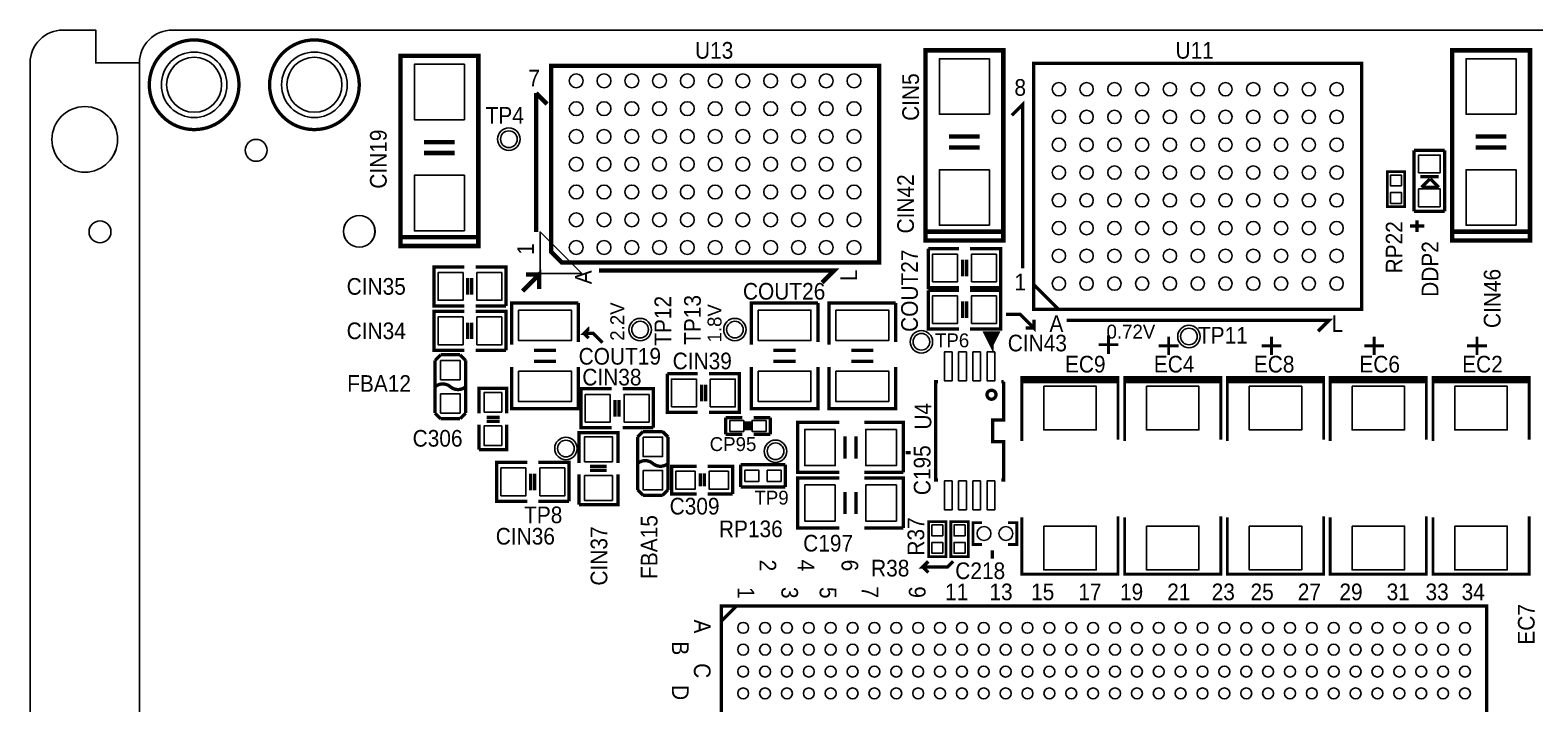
# Model space of a CAD drawing. Extents: x -5 to 120, y 0 to 85.
# Drawn here: x -5 to 63.8, y 54.2 to 85 of the extents above; entities that cross this region are included whole.
import ezdxf

# ---------------------------------------------------------------- set-up
doc = ezdxf.new("R2010")
doc.units = 0
for name, color, linetype in [('BG_DRILLHOLE', 85, 'CONTINUOUS'), ('BG_OUTLINE', 254, 'CONTINUOUS'), ('BG_SILKSCREEN_TOP', 7, 'CONTINUOUS'), ('PG_SILKSCREEN_TOP', 7, 'CONTINUOUS'), ('PIN_TOP', 96, 'CONTINUOUS'), ('RD_SILKSCREEN_TOP', 7, 'CONTINUOUS')]:
    doc.layers.add(name, color=color, linetype=linetype)

msp = doc.modelspace()

# ---------------------------------------------------------------- linework, layer by layer
at = {"layer": 'BG_DRILLHOLE'}
for points in [[(3.75793, 82.499454, 1), (1.24333, 82.499454, 1)], [(9.257792, 82.499454, 1), (6.743192, 82.499454, 1)], [(-1.000252, 80.000094, 1), (-3.999992, 80.000094, 1)], [(10.771378, 75.795124, 1), (9.323578, 75.795124, 1)]]:
    msp.add_lwpolyline(points, format="xyb", close=True, dxfattribs=at)
at = {"layer": 'BG_OUTLINE'}
for points in [[(0, 1.500124), (-1.999996, 1.500124), (-1.999996, 0), (-3.499866, 0, -0.414214), (-4.99999, 1.500124), (-4.99999, 83.49996, -0.414214), (-3.499866, 85.000084), (-1.999996, 85.000084), (-1.999996, 83.49996), (0, 83.49996)], [(0, 1.500124), (0, 83.49996, -0.414214), (1.500124, 85.000084), (113.4999, 85.000084, -0.414214), (115.000024, 83.49996), (115.000024, 1.500124, -0.414214), (113.4999, 0), (1.500124, 0, -0.414214), (0, 1.500124)]]:
    msp.add_lwpolyline(points, format="xyb", dxfattribs=at)
at = {"layer": 'BG_SILKSCREEN_TOP', "const_width": 0.1524}
for points in [[(39.624, 72.009), (40.259, 72.009), (40.894, 71.374), (40.894, 71.755)], [(21.167852, 70.704964), (20.746212, 71.126604), (20.327112, 71.126604), (20.560792, 71.360284), (20.568412, 71.360284)], [(20.327112, 71.126604), (20.327112, 71.124064), (20.543012, 70.908164)], [(40.894, 71.374), (40.513, 71.374)], [(35.03168, 65.67932), (35.26282, 65.67932)], [(38.989, 61.214), (38.989, 60.833)], [(37.211, 60.706), (36.957, 60.452), (35.814, 60.452), (36.068, 60.706)], [(35.814, 60.452), (36.068, 60.198)]]:
    msp.add_lwpolyline(points, dxfattribs=at)
at = {"layer": 'PG_SILKSCREEN_TOP', "const_width": 0.1524}
for points in [[(4.550664, 82.499454, 1), (0.450596, 82.499454, 1), (4.550664, 82.499454)], [(10.050526, 82.499454, 1), (5.950458, 82.499454, 1), (10.050526, 82.499454)], [(13.51788, 68.68922, -0.366409), (14.216634, 68.68922)], [(14.216634, 68.68922), (14.21638, 68.68922, 0.366409), (14.915134, 68.68922)], [(39.162228, 68.324984, 1.000078), (38.751764, 68.324984, 0.999922), (39.162228, 68.324984)], [(22.77364, 65.18148, -0.366409), (23.472394, 65.18148)], [(23.472394, 65.18148), (23.47214, 65.18148, 0.366409), (24.170894, 65.18148)]]:
    msp.add_lwpolyline(points, format="xyb", dxfattribs=at)
at = {"layer": 'PG_SILKSCREEN_TOP'}
for points, const_width in [([(35.941, 75.565), (35.941, 84.074), (39.497, 84.074), (39.497, 75.38212), (35.941, 75.38212), (35.941, 75.565)], 0.2032), ([(60.022994, 75.565), (60.022994, 84.074), (63.578994, 84.074), (63.578994, 75.38212), (60.022994, 75.38212), (60.022994, 75.565)], 0.2032), ([(11.938, 75.311), (11.938, 83.82), (15.494, 83.82), (15.494, 75.12812), (11.938, 75.12812), (11.938, 75.311)], 0.2032), ([(19.570954, 83.367118), (33.821116, 83.367118), (33.821116, 74.366882), (19.321018, 74.366882), (18.820892, 74.867008), (18.820892, 83.367118), (19.570954, 83.367118)], 0.199898), ([(40.886888, 72.225916), (55.887112, 72.225916), (55.887112, 83.476084), (40.886888, 83.476084), (40.886888, 72.225916)], 0.1524), ([(18.133314, 82.117692), (18.633186, 81.61782)], 0.199898), ([(18.133314, 75.767692), (18.133314, 82.117692)], 0.199898), ([(40.387016, 74.100944), (40.387016, 81.601056), (39.88689, 81.10093)], 0.1524), ([(13.015976, 79.878936), (14.416024, 79.878936)], 0.199898), ([(37.018976, 80.132936), (38.419024, 80.132936)], 0.199898), ([(61.10097, 80.132936), (62.501018, 80.132936)], 0.199898), ([(13.015976, 79.379064), (14.416024, 79.379064)], 0.199898), ([(37.018976, 79.633064), (38.419024, 79.633064)], 0.199898), ([(58.275982, 79.504794), (58.275982, 76.704952)], 0.1524), ([(59.67603, 79.504794), (58.275982, 79.504794)], 0.1524), ([(59.67603, 76.704952), (59.67603, 79.504794)], 0.1524), ([(61.10097, 79.633064), (62.501018, 79.633064)], 0.199898), ([(57.850786, 78.5241), (57.053226, 78.5241), (57.053226, 76.9239), (57.850786, 76.9239), (57.850786, 78.5241)], 0.127), ([(58.569606, 78.294992), (59.407806, 78.294992)], 0.1524), ([(59.001406, 78.193392), (58.620406, 77.812392)], 0.1524), ([(58.620406, 77.812392), (59.407806, 77.812392)], 0.1524), ([(59.026806, 78.193392), (59.001406, 78.193392)], 0.1524), ([(59.407806, 77.812392), (59.026806, 78.193392)], 0.1524), ([(58.275982, 76.704952), (59.67603, 76.704952)], 0.1524), ([(58.417206, 75.7682), (58.417206, 76.3016)], 0.1524), ([(35.941, 75.78344), (39.497, 75.78344)], 0.2032), ([(58.087006, 76.0476), (58.747406, 76.0476)], 0.1524), ([(60.022994, 75.78344), (63.578994, 75.78344)], 0.2032), ([(11.938, 75.52944), (15.494, 75.52944)], 0.2032), ([(37.465, 73.2282), (36.068, 73.2282), (36.068, 75.0062)], 0.1524), ([(36.068, 75.0062), (37.465, 75.0062)], 0.1524), ([(37.973, 75.0062), (39.37, 75.0062), (39.37, 74.8792), (39.37, 73.2282), (37.973, 73.2282)], 0.1524), ([(37.6428, 74.4982), (37.6428, 73.7362)], 0.1524), ([(37.8206, 74.4982), (37.8206, 73.7362)], 0.1524), ([(14.859, 72.39), (13.462, 72.39), (13.462, 72.517), (13.462, 74.168), (14.859, 74.168)], 0.1524), ([(15.0114, 72.898), (15.0114, 73.66)], 0.1524), ([(15.1892, 72.898), (15.1892, 73.66)], 0.1524), ([(15.367, 74.168), (16.764, 74.168), (16.764, 72.39)], 0.1524), ([(17.52092, 73.06691), (18.270982, 73.816972), (18.270982, 73.166986)], 0.199898), ([(18.270982, 73.816972), (17.671034, 73.816972)], 0.199898), ([(21.011388, 74.002138), (31.76143, 74.002138), (31.21152, 73.452228)], 0.199898), ([(37.465, 71.3232), (36.068, 71.3232), (36.068, 73.1012)], 0.1524), ([(36.068, 73.1012), (37.465, 73.1012)], 0.1524), ([(37.973, 73.1012), (39.37, 73.1012), (39.37, 72.9742), (39.37, 71.3232), (37.973, 71.3232)], 0.1524), ([(40.886888, 73.368916), (42.029888, 72.225916)], 0.1524), ([(16.764, 72.39), (15.367, 72.39)], 0.1524), ([(17.018, 70.608952), (17.018, 72.513952), (20.066, 72.513952)], 0.1524), ([(20.066, 72.513952), (20.066, 70.739)], 0.1524), ([(27.972004, 70.608952), (27.972004, 72.513952), (31.020004, 72.513952)], 0.1524), ([(31.020004, 72.513952), (31.020004, 70.739)], 0.1524), ([(31.528004, 70.608952), (31.528004, 72.513952), (34.576004, 72.513952)], 0.1524), ([(34.576004, 72.513952), (34.576004, 70.739)], 0.1524), ([(37.6428, 72.5932), (37.6428, 71.8312)], 0.1524), ([(37.8206, 72.5932), (37.8206, 71.8312)], 0.1524), ([(14.859, 70.358), (13.462, 70.358), (13.462, 70.485), (13.462, 72.136), (14.859, 72.136)], 0.1524), ([(15.0114, 70.866), (15.0114, 71.628)], 0.1524), ([(15.1892, 70.866), (15.1892, 71.628)], 0.1524), ([(15.367, 72.136), (16.764, 72.136), (16.764, 70.358)], 0.1524), ([(42.387012, 71.726044), (54.386988, 71.726044), (53.887116, 71.225918)], 0.1524), ([(38.957758, 70.6247), (39.206678, 71.12508), (38.706298, 71.12508), (38.957758, 70.6247), (38.957758, 71.02602)], 0.20066), ([(13.77188, 70.14972), (13.51788, 69.89572)], 0.1524), ([(14.66088, 70.14972), (13.77188, 70.14972)], 0.1524), ([(14.91488, 69.89572), (14.66088, 70.14972)], 0.1524), ([(16.764, 70.358), (15.367, 70.358)], 0.1524), ([(19.05, 70.358), (18.034, 70.358)], 0.1524), ([(30.004004, 70.358), (28.988004, 70.358)], 0.1524), ([(33.560004, 70.358), (32.544004, 70.358)], 0.1524), ([(13.51788, 69.89572), (13.51788, 67.48272)], 0.1524), ([(14.91488, 67.48272), (14.91488, 69.89572)], 0.1524), ([(20.066, 69.599048), (20.066, 67.694048), (17.018, 67.694048), (17.018, 69.599048)], 0.1524), ([(19.05, 69.85), (18.034, 69.85)], 0.1524), ([(31.020004, 69.599048), (31.020004, 67.694048), (27.972004, 67.694048), (27.972004, 69.599048)], 0.1524), ([(30.004004, 69.85), (28.988004, 69.85)], 0.1524), ([(34.576004, 69.599048), (34.576004, 67.694048), (31.528004, 67.694048), (31.528004, 69.599048)], 0.1524), ([(33.560004, 69.85), (32.544004, 69.85)], 0.1524), ([(25.527, 67.5132), (24.13, 67.5132), (24.13, 69.2912)], 0.1524), ([(24.13, 69.2912), (25.527, 69.2912)], 0.1524), ([(25.7048, 68.7832), (25.7048, 68.0212)], 0.1524), ([(25.8826, 68.7832), (25.8826, 68.0212)], 0.1524), ([(26.035, 69.2912), (27.432, 69.2912), (27.432, 69.1642), (27.432, 67.5132), (26.035, 67.5132)], 0.1524), ([(36.506658, 68.92544), (36.407598, 68.92544), (36.407598, 64.42456), (36.506658, 64.42456)], 0.1524), ([(39.407338, 64.42456), (39.506398, 64.42456), (39.506398, 66.17462), (39.006018, 66.17462), (39.006018, 67.17538), (39.506398, 67.17538), (39.506398, 68.92544)], 0.1524), ([(39.506398, 68.92544), (39.407338, 68.92544)], 0.1524), ([(44.74464, 66.26606), (44.74464, 69.11594), (40.34536, 69.11594), (40.34536, 66.21526)], 0.127), ([(44.69384, 69.01688), (40.34536, 69.01688), (40.34536, 68.91528), (44.74464, 68.91528)], 0.127), ([(49.44364, 66.26606), (49.44364, 69.11594), (45.04436, 69.11594), (45.04436, 66.21526)], 0.127), ([(49.39284, 69.01688), (45.04436, 69.01688), (45.04436, 68.91528), (49.44364, 68.91528)], 0.127), ([(54.14264, 66.26606), (54.14264, 69.11594), (49.74336, 69.11594), (49.74336, 66.21526)], 0.127), ([(54.09184, 69.01688), (49.74336, 69.01688), (49.74336, 68.91528), (54.14264, 68.91528)], 0.127), ([(58.84164, 66.26606), (58.84164, 69.11594), (54.44236, 69.11594), (54.44236, 66.21526)], 0.127), ([(58.79084, 69.01688), (54.44236, 69.01688), (54.44236, 68.91528), (58.84164, 68.91528)], 0.127), ([(63.54064, 66.26606), (63.54064, 69.11594), (59.14136, 69.11594), (59.14136, 66.21526)], 0.127), ([(63.48984, 69.01688), (59.14136, 69.01688), (59.14136, 68.91528), (63.54064, 68.91528)], 0.127), ([(15.52702, 67.47002), (15.52702, 68.61302), (16.79702, 68.61302), (16.79702, 67.47002)], 0.1524), ([(21.59, 66.818002), (20.193, 66.818002), (20.193, 66.945002), (20.193, 68.596002), (21.59, 68.596002)], 0.1524), ([(21.7424, 67.326002), (21.7424, 68.088002)], 0.1524), ([(21.9202, 67.326002), (21.9202, 68.088002)], 0.1524), ([(22.098, 68.596002), (23.495, 68.596002), (23.495, 66.818002)], 0.1524), ([(13.51788, 67.48272), (13.77188, 67.22872)], 0.1524), ([(14.66088, 67.22872), (14.91488, 67.48272)], 0.1524), ([(13.77188, 67.22872), (14.66088, 67.22872)], 0.1524), ([(16.79702, 66.96202), (16.79702, 65.81902), (15.52702, 65.81902)], 0.1524), ([(15.52702, 65.81902), (15.52702, 66.96202)], 0.1524), ([(15.88262, 67.29222), (16.46682, 67.29222)], 0.1524), ([(15.88262, 67.11442), (16.46682, 67.11442)], 0.1524), ([(23.495, 66.818002), (22.098, 66.818002)], 0.1524), ([(26.80716, 66.51752), (26.80716, 67.27952)], 0.1524), ([(26.80716, 67.27952), (27.56916, 67.27952)], 0.1524), ([(27.74696, 66.69532), (27.74696, 67.10172)], 0.1524), ([(27.89936, 66.69532), (27.89936, 67.10172)], 0.1524), ([(28.07716, 67.27952), (28.83916, 67.27952)], 0.1524), ([(28.83916, 67.27952), (28.83916, 66.51752)], 0.1524), ([(32.004, 64.77), (30.099, 64.77), (30.099, 67.056), (32.004, 67.056)], 0.1524), ([(33.147, 67.056), (34.925, 67.056), (34.925, 64.77)], 0.1524), ([(20.09902, 65.19672), (20.09902, 66.59372), (20.22602, 66.59372), (21.87702, 66.59372), (21.87702, 65.19672)], 0.1524), ([(23.02764, 66.64198), (22.77364, 66.38798)], 0.1524), ([(22.77364, 66.38798), (22.77364, 63.97498)], 0.1524), ([(23.91664, 66.64198), (23.02764, 66.64198)], 0.1524), ([(24.17064, 66.38798), (23.91664, 66.64198)], 0.1524), ([(24.17064, 63.97498), (24.17064, 66.38798)], 0.1524), ([(27.56916, 66.51752), (26.80716, 66.51752)], 0.1524), ([(28.83916, 66.51752), (28.07716, 66.51752)], 0.1524), ([(32.258, 65.405), (32.258, 66.421)], 0.1524), ([(32.766, 65.405), (32.766, 66.421)], 0.1524), ([(17.73682, 63.45174), (16.33982, 63.45174), (16.33982, 63.57874), (16.33982, 65.22974), (17.73682, 65.22974)], 0.1524), ([(17.88922, 63.95974), (17.88922, 64.72174)], 0.1524), ([(18.06702, 63.95974), (18.06702, 64.72174)], 0.1524), ([(18.24482, 65.22974), (19.64182, 65.22974), (19.64182, 63.45174)], 0.1524), ([(21.87702, 64.68872), (21.87702, 63.29172), (20.09902, 63.29172)], 0.1524), ([(20.09902, 63.29172), (20.09902, 64.68872)], 0.1524), ([(20.60702, 65.04432), (21.36902, 65.04432)], 0.1524), ([(20.60702, 64.86652), (21.36902, 64.86652)], 0.1524), ([(25.47366, 63.78448), (24.33066, 63.78448), (24.33066, 65.05448), (25.47366, 65.05448)], 0.1524), ([(25.65146, 64.14008), (25.65146, 64.72428)], 0.1524), ([(25.82926, 64.14008), (25.82926, 64.72428)], 0.1524), ([(25.98166, 65.05448), (27.12466, 65.05448), (27.12466, 63.78448)], 0.1524), ([(29.5275, 65.1256), (27.4955, 65.1256)], 0.1524), ([(27.4955, 65.1256), (27.4955, 64.1096)], 0.1524), ([(29.5275, 64.1096), (29.5275, 65.1256)], 0.1524), ([(34.925, 64.77), (33.147, 64.77)], 0.1524), ([(22.77364, 63.97498), (23.02764, 63.72098)], 0.1524), ([(23.91664, 63.72098), (24.17064, 63.97498)], 0.1524), ([(27.4955, 64.1096), (29.5275, 64.1096)], 0.1524), ([(32.004, 62.23), (30.099, 62.23), (30.099, 64.516), (32.004, 64.516)], 0.1524), ([(33.147, 64.516), (34.925, 64.516), (34.925, 62.23)], 0.1524), ([(19.64182, 63.45174), (18.24482, 63.45174)], 0.1524), ([(23.02764, 63.72098), (23.91664, 63.72098)], 0.1524), ([(27.12466, 63.78448), (25.98166, 63.78448)], 0.1524), ([(32.258, 62.865), (32.258, 63.881)], 0.1524), ([(32.766, 62.865), (32.766, 63.881)], 0.1524), ([(44.74464, 62.76594), (44.74464, 60.11672), (40.34536, 60.11672), (40.34536, 62.71514)], 0.127), ([(49.44364, 62.76594), (49.44364, 60.11672), (45.04436, 60.11672), (45.04436, 62.71514)], 0.127), ([(54.14264, 62.76594), (54.14264, 60.11672), (49.74336, 60.11672), (49.74336, 62.71514)], 0.127), ([(58.84164, 62.76594), (58.84164, 60.11672), (54.44236, 60.11672), (54.44236, 62.71514)], 0.127), ([(63.54064, 62.76594), (63.54064, 60.11672), (59.14136, 60.11672), (59.14136, 62.71514)], 0.127), ([(34.925, 62.23), (33.147, 62.23)], 0.1524), ([(36.879784, 62.5221), (36.082224, 62.5221), (36.082224, 60.9219), (36.879784, 60.9219), (36.879784, 62.5221)], 0.127), ([(37.895784, 62.5221), (37.098224, 62.5221), (37.098224, 60.9219), (37.895784, 60.9219), (37.895784, 62.5221)], 0.127), ([(38.516052, 62.476126), (38.116002, 62.476126), (38.116002, 61.475874), (38.516052, 61.475874)], 0.127), ([(39.715948, 62.476126), (40.115998, 62.476126), (40.115998, 61.475874), (39.715948, 61.475874)], 0.127), ([(26.60396, 58.665872), (26.60396, 23.665688), (61.604144, 23.665688), (61.604144, 58.665872), (26.60396, 58.665872)], 0.1524), ([(27.303984, 58.665872), (26.60396, 57.965848)], 0.1524)]:
    msp.add_lwpolyline(points, dxfattribs=dict(at, const_width=const_width))
for points in [[(17.40408, 80.01, 1), (16.37792, 80.01, 1), (17.40408, 80.01)], [(23.405338, 71.301864, 1), (22.379178, 71.301864, 1), (23.405338, 71.301864)], [(27.739086, 71.301864, 1), (26.712926, 71.301864, 1), (27.739086, 71.301864)], [(36.263834, 70.745604, 1), (35.237674, 70.745604, 1), (36.263834, 70.745604)], [(48.499522, 70.98792, 1), (47.473362, 70.98792, 1), (48.499522, 70.98792)], [(20.012914, 65.864232, 1), (18.986754, 65.864232, 1), (20.012914, 65.864232)], [(29.59481, 65.737232, 1), (28.56865, 65.737232, 1), (29.59481, 65.737232)]]:
    msp.add_lwpolyline(points, format="xyb", dxfattribs=at)
msp.add_lwpolyline([(18.32102, 73.86701), (20.22094, 73.86701), (18.32102, 75.76693)], close=True, dxfattribs=at)
at = {"layer": 'PIN_TOP'}
for points in [[(14.859, 80.899), (12.573, 80.899), (12.573, 83.439), (14.859, 83.439)], [(38.862, 81.153), (36.576, 81.153), (36.576, 83.693), (38.862, 83.693)], [(62.943994, 81.153), (60.657994, 81.153), (60.657994, 83.693), (62.943994, 83.693)], [(59.471306, 78.473554), (58.480706, 78.473554), (58.480706, 79.286354), (59.471306, 79.286354)], [(38.862, 76.073), (36.576, 76.073), (36.576, 78.613), (38.862, 78.613)], [(62.943994, 76.073), (60.657994, 76.073), (60.657994, 78.613), (62.943994, 78.613)], [(14.859, 75.819), (12.573, 75.819), (12.573, 78.359), (14.859, 78.359)], [(57.702196, 77.87259), (57.201816, 77.87259), (57.201816, 78.37297), (57.702196, 78.37297)], [(57.702196, 77.07503), (57.201816, 77.07503), (57.201816, 77.57541), (57.702196, 77.57541)], [(59.471306, 76.923392), (58.480706, 76.923392), (58.480706, 77.736192), (59.471306, 77.736192)], [(36.2585, 73.4822), (36.2585, 74.7522), (37.4015, 74.7522), (37.4015, 73.4822)], [(38.0365, 73.4822), (38.0365, 74.7522), (39.1795, 74.7522), (39.1795, 73.4822)], [(14.7955, 73.914), (14.7955, 72.644), (13.6525, 72.644), (13.6525, 73.914)], [(16.5735, 73.914), (16.5735, 72.644), (15.4305, 72.644), (15.4305, 73.914)], [(36.2585, 71.5772), (36.2585, 72.8472), (37.4015, 72.8472), (37.4015, 71.5772)], [(38.0365, 71.5772), (38.0365, 72.8472), (39.1795, 72.8472), (39.1795, 71.5772)], [(14.7955, 71.882), (14.7955, 70.612), (13.6525, 70.612), (13.6525, 71.882)], [(16.5735, 71.882), (16.5735, 70.612), (15.4305, 70.612), (15.4305, 71.882)], [(17.3355, 72.1995), (19.7485, 72.1995), (19.7485, 70.8025), (17.3355, 70.8025)], [(28.289504, 72.1995), (30.702504, 72.1995), (30.702504, 70.8025), (28.289504, 70.8025)], [(31.845504, 72.1995), (34.258504, 72.1995), (34.258504, 70.8025), (31.845504, 70.8025)], [(37.159438, 70.28434), (37.159438, 68.96354), (36.803838, 68.96354), (36.803838, 70.28434)], [(37.809678, 70.28434), (37.809678, 68.96354), (37.454078, 68.96354), (37.454078, 70.28434)], [(38.459918, 70.28434), (38.459918, 68.96354), (38.104318, 68.96354), (38.104318, 70.28434)], [(39.110158, 70.28434), (39.110158, 68.96354), (38.754558, 68.96354), (38.754558, 70.28434)], [(13.77188, 69.89572), (14.66088, 69.89572), (14.66088, 69.00672), (13.77188, 69.00672)], [(17.3355, 69.4055), (19.7485, 69.4055), (19.7485, 68.0085), (17.3355, 68.0085)], [(24.3205, 67.7672), (24.3205, 69.0372), (25.4635, 69.0372), (25.4635, 67.7672)], [(26.0985, 67.7672), (26.0985, 69.0372), (27.2415, 69.0372), (27.2415, 67.7672)], [(28.289504, 69.4055), (30.702504, 69.4055), (30.702504, 68.0085), (28.289504, 68.0085)], [(31.845504, 69.4055), (34.258504, 69.4055), (34.258504, 68.0085), (31.845504, 68.0085)], [(13.77188, 68.37172), (14.66088, 68.37172), (14.66088, 67.48272), (13.77188, 67.48272)], [(16.56842, 67.53352), (15.75562, 67.53352), (15.75562, 68.42252), (16.56842, 68.42252)], [(21.5265, 68.342002), (21.5265, 67.072002), (20.3835, 67.072002), (20.3835, 68.342002)], [(23.3045, 68.342002), (23.3045, 67.072002), (22.1615, 67.072002), (22.1615, 68.342002)], [(41.34485, 68.71589), (43.74515, 68.71589), (43.74515, 66.71691), (41.34485, 66.71691)], [(46.04385, 68.71589), (48.44415, 68.71589), (48.44415, 66.71691), (46.04385, 66.71691)], [(50.74285, 68.71589), (53.14315, 68.71589), (53.14315, 66.71691), (50.74285, 66.71691)], [(55.44185, 68.71589), (57.84215, 68.71589), (57.84215, 66.71691), (55.44185, 66.71691)], [(60.14085, 68.71589), (62.54115, 68.71589), (62.54115, 66.71691), (60.14085, 66.71691)], [(16.56842, 66.00952), (15.75562, 66.00952), (15.75562, 66.89852), (16.56842, 66.89852)], [(27.63266, 67.15252), (27.63266, 66.64452), (26.99766, 66.64452), (26.99766, 67.15252)], [(28.64866, 67.15252), (28.64866, 66.64452), (28.01366, 66.64452), (28.01366, 67.15252)], [(21.62302, 65.26022), (20.35302, 65.26022), (20.35302, 66.40322), (21.62302, 66.40322)], [(23.02764, 66.38798), (23.91664, 66.38798), (23.91664, 65.49898), (23.02764, 65.49898)], [(31.8135, 66.7385), (31.8135, 65.0875), (30.4165, 65.0875), (30.4165, 66.7385)], [(34.6075, 66.7385), (34.6075, 65.0875), (33.2105, 65.0875), (33.2105, 66.7385)], [(17.67332, 64.97574), (17.67332, 63.70574), (16.53032, 63.70574), (16.53032, 64.97574)], [(19.45132, 64.97574), (19.45132, 63.70574), (18.30832, 63.70574), (18.30832, 64.97574)], [(23.02764, 64.86398), (23.91664, 64.86398), (23.91664, 63.97498), (23.02764, 63.97498)], [(25.41016, 64.82588), (25.41016, 64.01308), (24.52116, 64.01308), (24.52116, 64.82588)], [(26.93416, 64.82588), (26.93416, 64.01308), (26.04516, 64.01308), (26.04516, 64.82588)], [(27.686, 64.3636), (27.686, 64.8716), (28.321, 64.8716), (28.321, 64.3636)], [(28.702, 64.3636), (28.702, 64.8716), (29.337, 64.8716), (29.337, 64.3636)], [(21.62302, 63.48222), (20.35302, 63.48222), (20.35302, 64.62522), (21.62302, 64.62522)], [(31.8135, 64.1985), (31.8135, 62.5475), (30.4165, 62.5475), (30.4165, 64.1985)], [(34.6075, 64.1985), (34.6075, 62.5475), (33.2105, 62.5475), (33.2105, 64.1985)], [(37.159438, 64.38646), (37.159438, 63.06566), (36.803838, 63.06566), (36.803838, 64.38646)], [(37.809678, 64.38646), (37.809678, 63.06566), (37.454078, 63.06566), (37.454078, 64.38646)], [(38.459918, 64.38646), (38.459918, 63.06566), (38.104318, 63.06566), (38.104318, 64.38646)], [(39.110158, 64.38646), (39.110158, 63.06566), (38.754558, 63.06566), (38.754558, 64.38646)], [(36.731194, 61.87059), (36.230814, 61.87059), (36.230814, 62.37097), (36.731194, 62.37097)], [(37.747194, 61.87059), (37.246814, 61.87059), (37.246814, 62.37097), (37.747194, 62.37097)], [(41.34485, 62.31509), (43.74515, 62.31509), (43.74515, 60.31611), (41.34485, 60.31611)], [(46.04385, 62.31509), (48.44415, 62.31509), (48.44415, 60.31611), (46.04385, 60.31611)], [(50.74285, 62.31509), (53.14315, 62.31509), (53.14315, 60.31611), (50.74285, 60.31611)], [(55.44185, 62.31509), (57.84215, 62.31509), (57.84215, 60.31611), (55.44185, 60.31611)], [(60.14085, 62.31509), (62.54115, 62.31509), (62.54115, 60.31611), (60.14085, 60.31611)], [(36.731194, 61.07303), (36.230814, 61.07303), (36.230814, 61.57341), (36.731194, 61.57341)], [(37.747194, 61.07303), (37.246814, 61.07303), (37.246814, 61.57341), (37.747194, 61.57341)]]:
    msp.add_lwpolyline(points, close=True, dxfattribs=at)
for centre, radius in [((2.50063, 82.499454), 1.4986), ((8.000492, 82.499454), 1.4986), ((19.971004, 82.677), 0.3175), ((21.241004, 82.677), 0.3175), ((22.511004, 82.677), 0.3175), ((23.781004, 82.677), 0.3175), ((25.051004, 82.677), 0.3175), ((26.321004, 82.677), 0.3175), ((27.591004, 82.677), 0.3175), ((28.861004, 82.677), 0.3175), ((30.131004, 82.677), 0.3175), ((31.401004, 82.677), 0.3175), ((32.671004, 82.677), 0.3175), ((42.037, 82.296), 0.3048), ((43.307, 82.296), 0.3048), ((44.577, 82.296), 0.3048), ((45.847, 82.296), 0.3048), ((47.117, 82.296), 0.3048), ((48.387, 82.296), 0.3048), ((49.657, 82.296), 0.3048), ((50.927, 82.296), 0.3048), ((52.197, 82.296), 0.3048), ((53.467, 82.296), 0.3048), ((54.737, 82.296), 0.3048), ((-2.500122, 80.000094), 1.499997), ((19.971004, 81.407), 0.3175), ((21.241004, 81.407), 0.3175), ((22.511004, 81.407), 0.3175), ((23.781004, 81.407), 0.3175), ((25.051004, 81.407), 0.3175), ((26.321004, 81.407), 0.3175), ((27.591004, 81.407), 0.3175), ((28.861004, 81.407), 0.3175), ((30.131004, 81.407), 0.3175), ((31.401004, 81.407), 0.3175), ((32.671004, 81.407), 0.3175), ((42.037, 81.026), 0.3048), ((43.307, 81.026), 0.3048), ((44.577, 81.026), 0.3048), ((45.847, 81.026), 0.3048), ((47.117, 81.026), 0.3048), ((48.387, 81.026), 0.3048), ((49.657, 81.026), 0.3048), ((50.927, 81.026), 0.3048), ((52.197, 81.026), 0.3048), ((53.467, 81.026), 0.3048), ((54.737, 81.026), 0.3048), ((5.334, 79.502), 0.499999), ((16.891, 80.01), 0.381), ((19.971004, 80.137), 0.3175), ((21.241004, 80.137), 0.3175), ((22.511004, 80.137), 0.3175), ((23.781004, 80.137), 0.3175), ((25.051004, 80.137), 0.3175), ((26.321004, 80.137), 0.3175), ((27.591004, 80.137), 0.3175), ((28.861004, 80.137), 0.3175), ((30.131004, 80.137), 0.3175), ((31.401004, 80.137), 0.3175), ((32.671004, 80.137), 0.3175), ((42.037, 79.756), 0.3048), ((43.307, 79.756), 0.3048), ((44.577, 79.756), 0.3048), ((45.847, 79.756), 0.3048), ((47.117, 79.756), 0.3048), ((48.387, 79.756), 0.3048), ((49.657, 79.756), 0.3048), ((50.927, 79.756), 0.3048), ((52.197, 79.756), 0.3048), ((53.467, 79.756), 0.3048), ((54.737, 79.756), 0.3048), ((19.971004, 78.867), 0.3175), ((21.241004, 78.867), 0.3175), ((22.511004, 78.867), 0.3175), ((23.781004, 78.867), 0.3175), ((25.051004, 78.867), 0.3175), ((26.321004, 78.867), 0.3175), ((27.591004, 78.867), 0.3175), ((28.861004, 78.867), 0.3175), ((30.131004, 78.867), 0.3175), ((31.401004, 78.867), 0.3175), ((32.671004, 78.867), 0.3175), ((42.037, 78.486), 0.3048), ((43.307, 78.486), 0.3048), ((44.577, 78.486), 0.3048), ((45.847, 78.486), 0.3048), ((47.117, 78.486), 0.3048), ((48.387, 78.486), 0.3048), ((49.657, 78.486), 0.3048), ((50.927, 78.486), 0.3048), ((52.197, 78.486), 0.3048), ((53.467, 78.486), 0.3048), ((54.737, 78.486), 0.3048), ((19.971004, 77.597), 0.3175), ((21.241004, 77.597), 0.3175), ((22.511004, 77.597), 0.3175), ((23.781004, 77.597), 0.3175), ((25.051004, 77.597), 0.3175), ((26.321004, 77.597), 0.3175), ((27.591004, 77.597), 0.3175), ((28.861004, 77.597), 0.3175), ((30.131004, 77.597), 0.3175), ((31.401004, 77.597), 0.3175), ((32.671004, 77.597), 0.3175), ((42.037, 77.216), 0.3048), ((43.307, 77.216), 0.3048), ((44.577, 77.216), 0.3048), ((45.847, 77.216), 0.3048), ((47.117, 77.216), 0.3048), ((48.387, 77.216), 0.3048), ((49.657, 77.216), 0.3048), ((50.927, 77.216), 0.3048), ((52.197, 77.216), 0.3048), ((53.467, 77.216), 0.3048), ((54.737, 77.216), 0.3048), ((10.047478, 75.795124), 0.719963), ((19.971004, 76.327), 0.3175), ((21.241004, 76.327), 0.3175), ((22.511004, 76.327), 0.3175), ((23.781004, 76.327), 0.3175), ((25.051004, 76.327), 0.3175), ((26.321004, 76.327), 0.3175), ((27.591004, 76.327), 0.3175), ((28.861004, 76.327), 0.3175), ((30.131004, 76.327), 0.3175), ((31.401004, 76.327), 0.3175), ((32.671004, 76.327), 0.3175), ((-1.8034, 75.77582), 0.499999), ((42.037, 75.946), 0.3048), ((43.307, 75.946), 0.3048), ((44.577, 75.946), 0.3048), ((45.847, 75.946), 0.3048), ((47.117, 75.946), 0.3048), ((48.387, 75.946), 0.3048), ((49.657, 75.946), 0.3048), ((50.927, 75.946), 0.3048), ((52.197, 75.946), 0.3048), ((53.467, 75.946), 0.3048), ((54.737, 75.946), 0.3048), ((19.971004, 75.057), 0.3175), ((21.241004, 75.057), 0.3175), ((22.511004, 75.057), 0.3175), ((23.781004, 75.057), 0.3175), ((25.051004, 75.057), 0.3175), ((26.321004, 75.057), 0.3175), ((27.591004, 75.057), 0.3175), ((28.861004, 75.057), 0.3175), ((30.131004, 75.057), 0.3175), ((31.401004, 75.057), 0.3175), ((32.671004, 75.057), 0.3175), ((42.037, 74.676), 0.3048), ((43.307, 74.676), 0.3048), ((44.577, 74.676), 0.3048), ((45.847, 74.676), 0.3048), ((47.117, 74.676), 0.3048), ((48.387, 74.676), 0.3048), ((49.657, 74.676), 0.3048), ((50.927, 74.676), 0.3048), ((52.197, 74.676), 0.3048), ((53.467, 74.676), 0.3048), ((54.737, 74.676), 0.3048), ((42.037, 73.406), 0.3048), ((43.307, 73.406), 0.3048), ((44.577, 73.406), 0.3048), ((45.847, 73.406), 0.3048), ((47.117, 73.406), 0.3048), ((48.387, 73.406), 0.3048), ((49.657, 73.406), 0.3048), ((50.927, 73.406), 0.3048), ((52.197, 73.406), 0.3048), ((53.467, 73.406), 0.3048), ((54.737, 73.406), 0.3048), ((22.892258, 71.301864), 0.381), ((27.226006, 71.301864), 0.381), ((35.750754, 70.745604), 0.381), ((47.986442, 70.98792), 0.381), ((19.499834, 65.864232), 0.381), ((29.08173, 65.737232), 0.381), ((38.615874, 61.976), 0.3175), ((39.616126, 61.976), 0.3175), ((27.603958, 57.665874), 0.250063), ((28.603956, 57.665874), 0.250063), ((29.603954, 57.665874), 0.250063), ((30.603952, 57.665874), 0.250063), ((31.60395, 57.665874), 0.250063), ((32.603948, 57.665874), 0.250063), ((33.603946, 57.665874), 0.250063), ((34.603944, 57.665874), 0.250063), ((35.603942, 57.665874), 0.250063), ((36.60394, 57.665874), 0.250063), ((37.603938, 57.665874), 0.250063), ((38.603936, 57.665874), 0.250063), ((39.603934, 57.665874), 0.250063), ((40.603932, 57.665874), 0.250063), ((41.60393, 57.665874), 0.250063), ((42.603928, 57.665874), 0.250063), ((43.603926, 57.665874), 0.250063), ((44.604178, 57.665874), 0.250063), ((45.604176, 57.665874), 0.250063), ((46.604174, 57.665874), 0.250063), ((47.604172, 57.665874), 0.250063), ((48.60417, 57.665874), 0.250063), ((49.604168, 57.665874), 0.250063), ((50.604166, 57.665874), 0.250063), ((51.604164, 57.665874), 0.250063), ((52.604162, 57.665874), 0.250063), ((53.60416, 57.665874), 0.250063), ((54.604158, 57.665874), 0.250063), ((55.604156, 57.665874), 0.250063), ((56.604154, 57.665874), 0.250063), ((57.604152, 57.665874), 0.250063), ((58.60415, 57.665874), 0.250063), ((59.604148, 57.665874), 0.250063), ((60.604146, 57.665874), 0.250063), ((27.603958, 56.665876), 0.250063), ((28.603956, 56.665876), 0.250063), ((29.603954, 56.665876), 0.250063), ((30.603952, 56.665876), 0.250063), ((31.60395, 56.665876), 0.250063), ((32.603948, 56.665876), 0.250063), ((33.603946, 56.665876), 0.250063), ((34.603944, 56.665876), 0.250063), ((35.603942, 56.665876), 0.250063), ((36.60394, 56.665876), 0.250063), ((37.603938, 56.665876), 0.250063), ((38.603936, 56.665876), 0.250063), ((39.603934, 56.665876), 0.250063), ((40.603932, 56.665876), 0.250063), ((41.60393, 56.665876), 0.250063), ((42.603928, 56.665876), 0.250063), ((43.603926, 56.665876), 0.250063), ((44.604178, 56.665876), 0.250063), ((45.604176, 56.665876), 0.250063), ((46.604174, 56.665876), 0.250063), ((47.604172, 56.665876), 0.250063), ((48.60417, 56.665876), 0.250063), ((49.604168, 56.665876), 0.250063), ((50.604166, 56.665876), 0.250063), ((51.604164, 56.665876), 0.250063), ((52.604162, 56.665876), 0.250063), ((53.60416, 56.665876), 0.250063), ((54.604158, 56.665876), 0.250063), ((55.604156, 56.665876), 0.250063), ((56.604154, 56.665876), 0.250063), ((57.604152, 56.665876), 0.250063), ((58.60415, 56.665876), 0.250063), ((59.604148, 56.665876), 0.250063), ((60.604146, 56.665876), 0.250063), ((27.603958, 55.665878), 0.250063), ((28.603956, 55.665878), 0.250063), ((29.603954, 55.665878), 0.250063), ((30.603952, 55.665878), 0.250063), ((31.60395, 55.665878), 0.250063), ((32.603948, 55.665878), 0.250063), ((33.603946, 55.665878), 0.250063), ((34.603944, 55.665878), 0.250063), ((35.603942, 55.665878), 0.250063), ((36.60394, 55.665878), 0.250063), ((37.603938, 55.665878), 0.250063), ((38.603936, 55.665878), 0.250063), ((39.603934, 55.665878), 0.250063), ((40.603932, 55.665878), 0.250063), ((41.60393, 55.665878), 0.250063), ((42.603928, 55.665878), 0.250063), ((43.603926, 55.665878), 0.250063), ((44.604178, 55.665878), 0.250063), ((45.604176, 55.665878), 0.250063), ((46.604174, 55.665878), 0.250063), ((47.604172, 55.665878), 0.250063), ((48.60417, 55.665878), 0.250063), ((49.604168, 55.665878), 0.250063), ((50.604166, 55.665878), 0.250063), ((51.604164, 55.665878), 0.250063), ((52.604162, 55.665878), 0.250063), ((53.60416, 55.665878), 0.250063), ((54.604158, 55.665878), 0.250063), ((55.604156, 55.665878), 0.250063), ((56.604154, 55.665878), 0.250063), ((57.604152, 55.665878), 0.250063), ((58.60415, 55.665878), 0.250063), ((59.604148, 55.665878), 0.250063), ((60.604146, 55.665878), 0.250063), ((27.603958, 54.66588), 0.250063), ((28.603956, 54.66588), 0.250063), ((29.603954, 54.66588), 0.250063), ((30.603952, 54.66588), 0.250063), ((31.60395, 54.66588), 0.250063), ((32.603948, 54.66588), 0.250063), ((33.603946, 54.66588), 0.250063), ((34.603944, 54.66588), 0.250063), ((35.603942, 54.66588), 0.250063), ((36.60394, 54.66588), 0.250063), ((37.603938, 54.66588), 0.250063), ((38.603936, 54.66588), 0.250063), ((39.603934, 54.66588), 0.250063), ((40.603932, 54.66588), 0.250063), ((41.60393, 54.66588), 0.250063), ((42.603928, 54.66588), 0.250063), ((43.603926, 54.66588), 0.250063), ((44.604178, 54.66588), 0.250063), ((45.604176, 54.66588), 0.250063), ((46.604174, 54.66588), 0.250063), ((47.604172, 54.66588), 0.250063), ((48.60417, 54.66588), 0.250063), ((49.604168, 54.66588), 0.250063), ((50.604166, 54.66588), 0.250063), ((51.604164, 54.66588), 0.250063), ((52.604162, 54.66588), 0.250063), ((53.60416, 54.66588), 0.250063), ((54.604158, 54.66588), 0.250063), ((55.604156, 54.66588), 0.250063), ((56.604154, 54.66588), 0.250063), ((57.604152, 54.66588), 0.250063), ((58.60415, 54.66588), 0.250063), ((59.604148, 54.66588), 0.250063), ((60.604146, 54.66588), 0.250063)]:
    msp.add_circle(centre, radius, dxfattribs=at)

# ---------------------------------------------------------------- texts
at = {"layer": 'BG_SILKSCREEN_TOP', "width": 1.004}
for s, p in [('2.2V', (22.164548, 70.794372)), ('1.8V', (26.611072, 70.712584))]:
    msp.add_text(s, height=0.635, rotation=90, dxfattribs=at).set_placement(p)
msp.add_text('0.72V', height=0.635, dxfattribs=at).set_placement((44.21632, 70.89394))
at = {"layer": 'PG_SILKSCREEN_TOP', "width": 0.936667}
for s, p in [('7', (17.78, 82.423)), ('8', (40.006016, 81.997042)), ('1', (40.006016, 73.096882)), ('A', (41.605962, 71.196962)), ('L', (54.506114, 71.196962)), ('11', (36.83, 58.928)), ('13', (38.862, 58.928)), ('15', (40.767, 58.928)), ('17', (42.926, 58.928)), ('19', (44.831, 58.928)), ('21', (46.99, 58.928)), ('23', (49.022, 58.928)), ('25', (50.8, 58.928)), ('27', (52.959, 58.928)), ('29', (54.864, 58.928)), ('31', (57.023, 58.928)), ('33', (58.801, 58.928)), ('34', (60.452, 58.928))]:
    msp.add_text(s, height=0.762, dxfattribs=at).set_placement(p)
at = {"layer": 'PG_SILKSCREEN_TOP'}
for s, height, rotation, width, p in [('1', 0.762, 90, 0.936667, (18.033492, 74.725022)), ('A', 0.762, 90, 0.936667, (20.678394, 73.378568)), ('L', 0.762, 90, 0.936667, (32.809434, 73.51903)), ('+', 1.27, 270, 1.02, (43.688, 71.12)), ('+', 1.27, 270, 1.02, (46.4439, 71.06666)), ('+', 1.27, 270, 1.02, (51.1429, 71.06666)), ('+', 1.27, 270, 1.02, (55.8419, 71.06666)), ('+', 1.27, 270, 1.02, (60.5409, 71.06666)), ('2', 0.762, 270, 0.936667, (28.349956, 60.78474)), ('4', 0.762, 270, 0.936667, (30.100016, 60.78474)), ('6', 0.762, 270, 0.936667, (32.100012, 60.78474)), ('1', 0.762, 270, 0.936667, (27.349958, 59.534806)), ('3', 0.762, 270, 0.936667, (29.349954, 59.534806)), ('5', 0.762, 270, 0.936667, (31.100014, 59.534806)), ('7', 0.762, 270, 0.936667, (33.02, 59.563)), ('9', 0.762, 270, 0.936667, (35.179, 59.563)), ('A', 0.762, 270, 0.936667, (25.349962, 58.046874)), ('B', 0.762, 270, 0.936667, (24.349964, 57.046876)), ('C', 0.762, 270, 0.936667, (25.349962, 56.046878)), ('D', 0.762, 270, 0.936667, (24.349964, 55.04688))]:
    msp.add_text(s, height=height, rotation=rotation, dxfattribs=dict(at, width=width)).set_placement(p)
at = {"layer": 'RD_SILKSCREEN_TOP'}
for s, height, width, p in [('U13', 0.762, 0.936667, (25.4, 83.693)), ('U11', 0.762, 0.936667, (47.371, 83.693)), ('TP4', 0.762, 0.936667, (15.82674, 80.7212)), ('CIN35', 0.762, 0.936667, (9.4742, 72.898)), ('COUT26', 0.762, 0.936667, (27.593036, 72.67448)), ('CIN34', 0.762, 0.936667, (9.4742, 70.866)), ('TP6', 0.635, 1.004, (36.374578, 70.494652)), ('CIN43', 0.762, 0.936667, (39.7002, 70.3072)), ('TP11', 0.762, 0.936667, (48.39589, 70.661784)), ('COUT19', 0.762, 0.936667, (20.080986, 69.701664)), ('CIN39', 0.762, 0.936667, (24.379936, 69.488304)), ('CIN38', 0.762, 0.936667, (20.24888, 68.749926)), ('EC9', 0.762, 0.936667, (42.31513, 69.342)), ('EC4', 0.762, 0.936667, (46.37913, 69.342)), ('EC8', 0.762, 0.936667, (50.95113, 69.342)), ('EC6', 0.762, 0.936667, (55.77713, 69.342)), ('EC2', 0.762, 0.936667, (60.47613, 69.342)), ('FBA12', 0.762, 0.936667, (9.49706, 68.45808)), ('C306', 0.762, 0.936667, (12.49045, 65.9511)), ('CP95', 0.635, 1.004, (26.072846, 65.749424)), ('C309', 0.762, 0.936667, (24.240998, 62.847728)), ('TP9', 0.635, 1.004, (28.118562, 63.300864)), ('TP8', 0.762, 0.936667, (17.58569, 62.449964)), ('CIN36', 0.762, 0.936667, (16.291052, 61.472572)), ('RP136', 0.762, 0.936667, (26.494232, 61.8109)), ('C197', 0.762, 0.936667, (30.34665, 61.15558)), ('R38', 0.762, 0.936667, (33.4518, 60.013596)), ('C218', 0.762, 0.936667, (37.2999, 59.8932))]:
    msp.add_text(s, height=height, dxfattribs=dict(at, width=width)).set_placement(p)
at = {"layer": 'RD_SILKSCREEN_TOP', "width": 0.936667}
for s, p in [('CIN5', (35.640264, 80.850232)), ('CIN19', (11.303, 77.74686)), ('CIN42', (35.409632, 75.69962)), ('RP22', (57.7469, 73.87336)), ('DDP2', (59.38774, 72.80148)), ('COUT27', (35.589972, 71.197978)), ('CIN46', (62.23, 71.374)), ('TP12', (24.311356, 70.563994)), ('TP13', (25.666192, 70.604634)), ('U4', (36.20516, 66.72961)), ('C195', (36.16706, 63.73241)), ('FBA15', (23.6855, 59.90082)), ('R37', (35.881564, 60.96762)), ('CIN37', (21.39188, 59.59602)), ('EC7', (63.78956, 56.896))]:
    msp.add_text(s, height=0.762, rotation=90, dxfattribs=at).set_placement(p)

doc.saveas('drawing.dxf')
